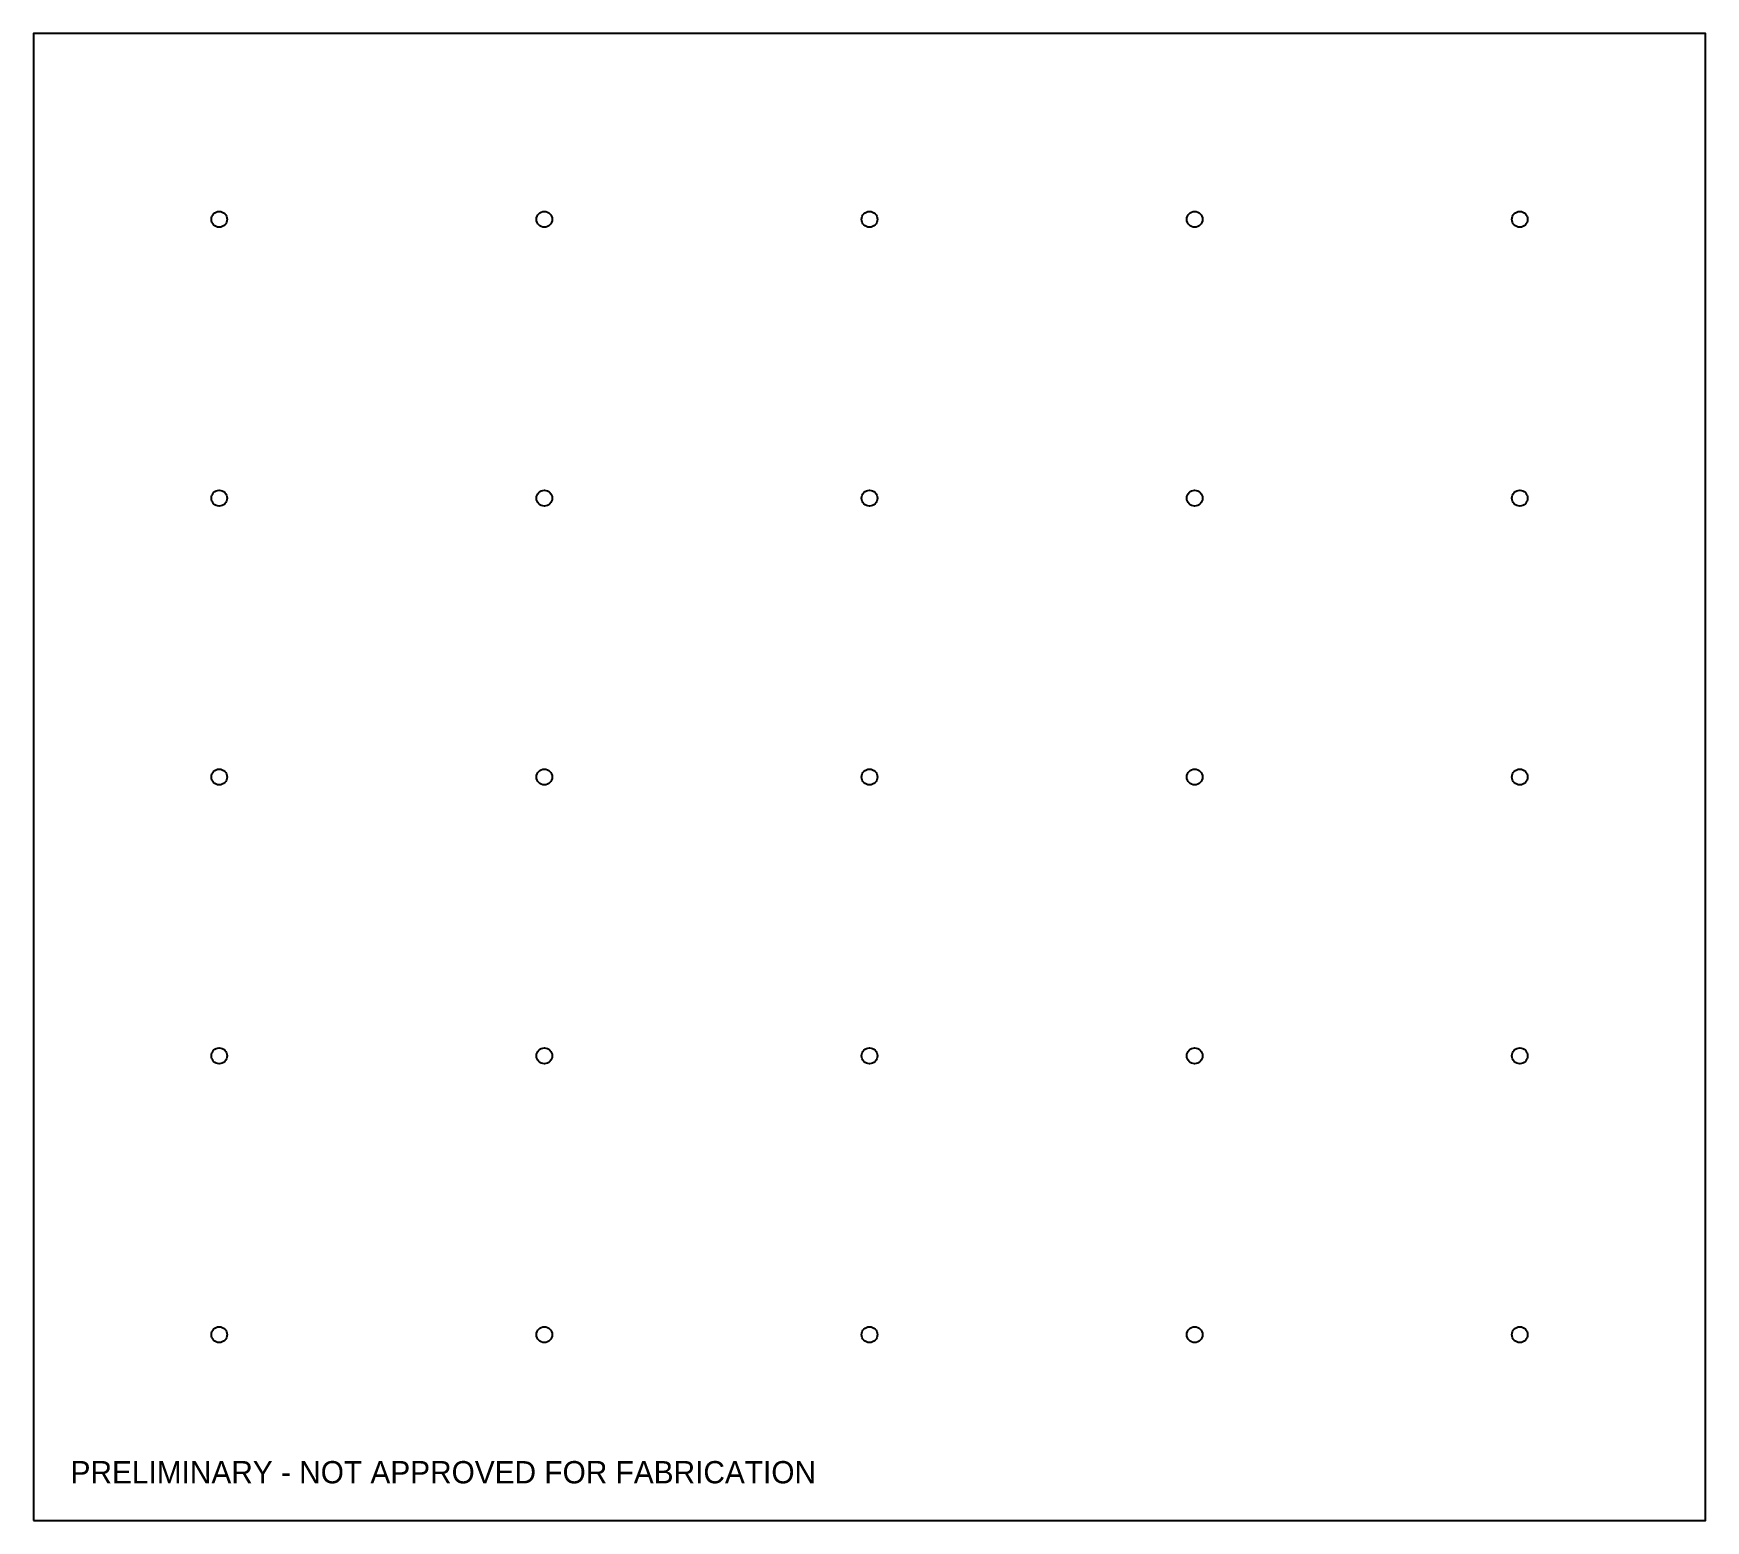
# Model space of a CAD drawing. Header units: millimetres. Extents: x -450 to 450, y -400 to 400.
import ezdxf

# ---------------------------------------------------------------- set-up
doc = ezdxf.new("R2010")
doc.units = ezdxf.units.MM

msp = doc.modelspace()

# ---------------------------------------------------------------- linework, layer by layer
at = {"layer": 'CUT_HOLES'}
for centre in [(-350, 300), (-175, 300), (0, 300), (175, 300), (350, 300), (-350, 150), (-175, 150), (0, 150), (175, 150), (350, 150), (-350, 0), (-175, 0), (0, 0), (175, 0), (350, 0), (-350, -150), (-175, -150), (0, -150), (175, -150), (350, -150), (-350, -300), (-175, -300), (0, -300), (175, -300), (350, -300)]:
    msp.add_circle(centre, 4.25, dxfattribs=at)
at = {"layer": 'CUT_OUTER'}
msp.add_lwpolyline([(-450, -400), (450, -400), (450, 400), (-450, 400)], close=True, dxfattribs=at)

# ---------------------------------------------------------------- texts
at = {"layer": 'NOTES'}
msp.add_text('PRELIMINARY - NOT APPROVED FOR FABRICATION', height=12, dxfattribs=at).set_placement((-430, -380))

doc.saveas('drawing.dxf')
